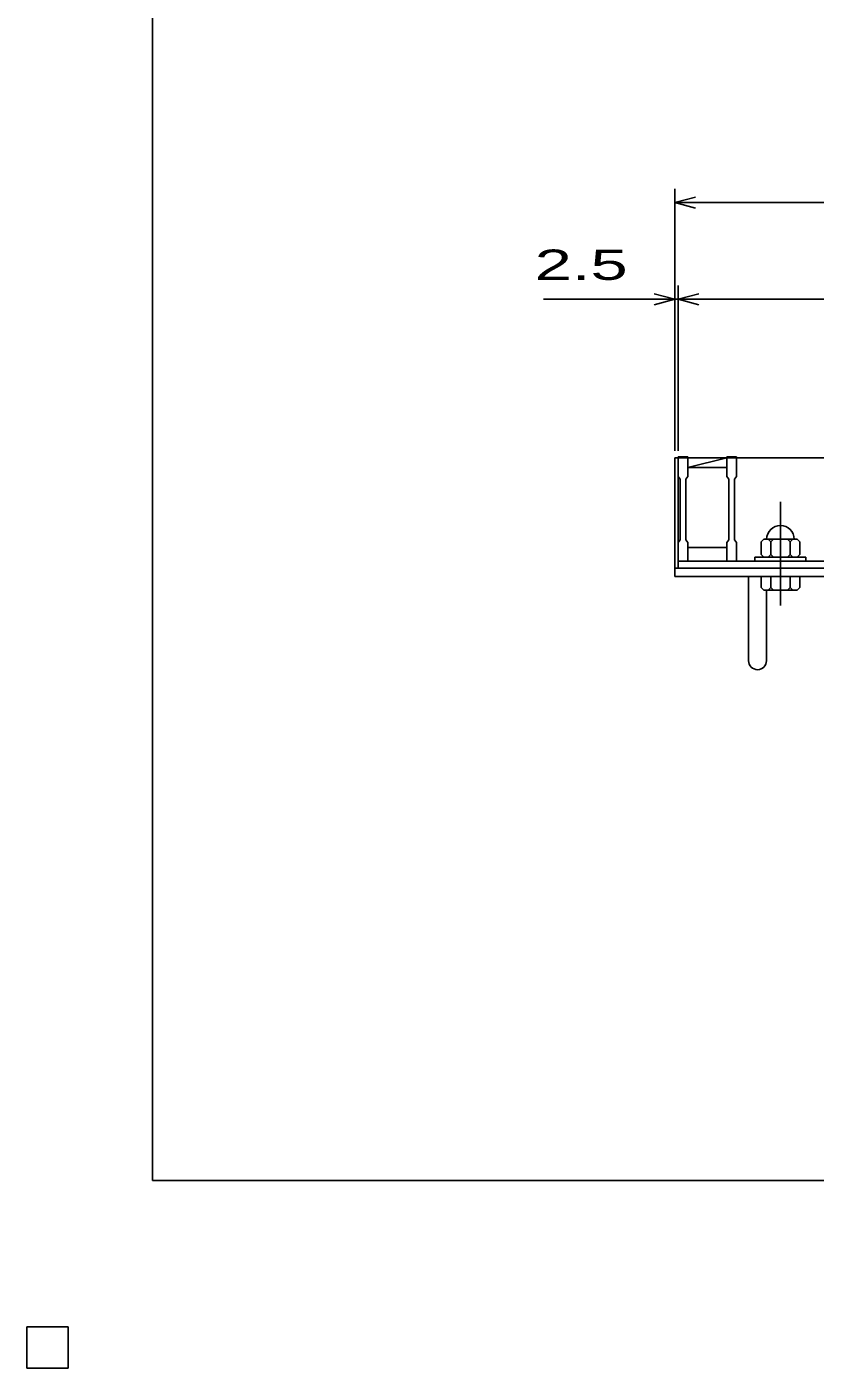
# Model space of a CAD drawing. Units: millimetres, scale not verified. Extents: x -1820 to 1731, y -1282 to 1054.
# Drawn here: x -1820 to -1249, y -1282 to -310 of the extents above; entities that cross this region are included whole.
import ezdxf
from ezdxf.enums import TextEntityAlignment as Align

# ---------------------------------------------------------------- set-up
doc = ezdxf.new("R2010")
doc.units = ezdxf.units.MM
doc.header["$LTSCALE"] = 10
doc.linetypes.add('CHAIN', pattern=[18.5, 12, -1.5, 3.5, -1.5])
for name, color, linetype, lineweight in [('0_2', 150, 'Continuous', 25), ('16', 3, 'Continuous', 25), ('19', 6, 'Continuous', 25), ('22', 4, 'Continuous', 25)]:
    doc.layers.add(name, color=color, linetype=linetype, lineweight=lineweight)
doc.styles.add('ベクトル', font='')
doc.styles.get('ベクトル').set_extended_font_data('ベクトル')

msp = doc.modelspace()

# ---------------------------------------------------------------- linework, layer by layer
at = {"layer": '0_2'}
for p, q in [((-1729, -1146.5), (-1729, 1053.5)), ((1731, -1146.5), (-1729, -1146.5))]:
    msp.add_line(p, q, dxfattribs=at)
at = {"layer": '16'}
for p, q in [((-1348, -622.5), (-1348, -621.8)), ((-1348, -621.8), (-1341, -621.8)), ((-1341, -621.8), (-1341, -622.5)), ((-1312.7, -622.5), (-1312.7, -621.8)), ((-1312.7, -621.8), (-1305.7, -621.8)), ((-1305.7, -621.8), (-1305.7, -622.5)), ((-1348, -622.5), (-1348, -636)), ((-1341, -622.5), (-1348, -622.5)), ((-1348, -622.5), (-1348, -687.5)), ((-1341, -636), (-1341, -622.5)), ((-1341, -622.5), (-1312.7, -622.5)), ((-1341, -629.5), (-1312.7, -622.5)), ((-1341, -629.5), (-1312.7, -629.5)), ((-1312.7, -622.5), (-1312.7, -636)), ((-1305.7, -622.5), (-1312.7, -622.5)), ((-1305.7, -636), (-1305.7, -622.5)), ((-1305.7, -622.5), (-1242.1, -622.5)), ((-1348, -636), (-1346.5, -638)), ((-1346.5, -638), (-1346.5, -682)), ((-1342.5, -638), (-1341, -636)), ((-1342.5, -682), (-1342.5, -638)), ((-1312.7, -636), (-1311.2, -638)), ((-1311.2, -638), (-1311.2, -682)), ((-1307.2, -638), (-1305.7, -636)), ((-1307.2, -682), (-1307.2, -638)), ((-1346.5, -682), (-1348, -684)), ((-1348, -684), (-1348, -697.5)), ((-1341, -684), (-1342.5, -682)), ((-1341, -697.5), (-1341, -684)), ((-1341, -687.5), (-1312.7, -687.5)), ((-1311.2, -682), (-1312.7, -684)), ((-1312.7, -684), (-1312.7, -697.5)), ((-1305.7, -684), (-1307.2, -682)), ((-1305.7, -697.5), (-1305.7, -684)), ((-1285.9, -681.5), (-1287.9, -683.5)), ((-1287.9, -692.5), (-1287.9, -683.5)), ((-1285.9, -681.5), (-1261.9, -681.5)), ((-1280.9, -683.5), (-1282.9, -681.5)), ((-1280.9, -683.5), (-1278.9, -681.5)), ((-1280.9, -692.5), (-1280.9, -683.5)), ((-1266.9, -683.5), (-1268.9, -681.5)), ((-1266.9, -683.5), (-1264.9, -681.5)), ((-1266.9, -692.5), (-1266.9, -683.5)), ((-1259.9, -683.5), (-1261.9, -681.5)), ((-1259.9, -692.5), (-1259.9, -683.5)), ((-1348, -697.5), (-1341, -697.5)), ((-1348, -697.5), (-353, -697.5)), ((-1348, -702.5), (-1348, -697.5)), ((-1312.7, -697.5), (-1305.7, -697.5)), ((-1305.7, -697.5), (-1242.1, -697.5)), ((-1292.4, -697.5), (-1292.4, -694.5)), ((-1292.4, -694.5), (-1255.4, -694.5)), ((-1292.4, -697.5), (-1255.4, -697.5)), ((-1287.9, -692.5), (-1285.9, -694.5)), ((-1282.9, -694.5), (-1280.9, -692.5)), ((-1280.9, -692.5), (-1278.9, -694.5)), ((-1268.9, -694.5), (-1266.9, -692.5)), ((-1266.9, -692.5), (-1264.9, -694.5)), ((-1261.9, -694.5), (-1259.9, -692.5)), ((-1255.4, -697.5), (-1255.4, -694.5)), ((-1348, -702.5), (-353, -702.5)), ((-1790, -1252.5), (-1820, -1252.5)), ((-1820, -1252.5), (-1820, -1282.5)), ((-1790, -1252.5), (-1820, -1252.5)), ((-1820, -1252.5), (-1820, -1282.5)), ((-1790, -1252.5), (-1820, -1252.5)), ((-1820, -1252.5), (-1820, -1282.5)), ((-1790, -1252.5), (-1820, -1252.5)), ((-1820, -1252.5), (-1820, -1282.5)), ((-1790, -1252.5), (-1820, -1252.5)), ((-1820, -1252.5), (-1820, -1282.5)), ((-1790, -1282.5), (-1790, -1252.5)), ((-1790, -1282.5), (-1790, -1252.5)), ((-1790, -1282.5), (-1790, -1252.5)), ((-1790, -1282.5), (-1790, -1252.5)), ((-1790, -1282.5), (-1790, -1252.5)), ((-1820, -1282.5), (-1790, -1282.5)), ((-1820, -1282.5), (-1790, -1282.5)), ((-1820, -1282.5), (-1790, -1282.5)), ((-1820, -1282.5), (-1790, -1282.5)), ((-1820, -1282.5), (-1790, -1282.5))]:
    msp.add_line(p, q, dxfattribs=at)
at = {"layer": '16', "linetype": 'CHAIN'}
msp.add_line((-1273.9, -729.5), (-1273.9, -654.5), dxfattribs=at)
at = {"layer": '16'}
msp.add_arc((-1273.9, -681.5), 10, 0, 180, dxfattribs=at)
at = {"layer": '19'}
for p, q in [((-1350.5, -702.5), (-1350.5, -622.5)), ((-1350.5, -622.5), (-1348, -622.5)), ((-1350.5, -702.5), (-350.5, -702.5)), ((-1350.5, -708.5), (-1350.5, -702.5)), ((-350.5, -708.5), (-1350.5, -708.5)), ((-1297, -769.61), (-1297, -708.5)), ((-1287.9, -708.5), (-1287.9, -716.5)), ((-1259.9, -708.5), (-1287.9, -708.5)), ((-1280.9, -708.5), (-1280.9, -716.5)), ((-1266.9, -708.5), (-1266.9, -716.5)), ((-1259.9, -716.5), (-1259.9, -708.5)), ((-1287.9, -716.5), (-1285.9, -718.5)), ((-1285.9, -718.5), (-1261.9, -718.5)), ((-1284, -769.61), (-1284, -718.5)), ((-1280.9, -716.5), (-1282.9, -718.5)), ((-1278.9, -718.5), (-1280.9, -716.5)), ((-1266.9, -716.5), (-1268.9, -718.5)), ((-1264.9, -718.5), (-1266.9, -716.5)), ((-1261.9, -718.5), (-1259.9, -716.5))]:
    msp.add_line(p, q, dxfattribs=at)
msp.add_arc((-1290.5, -769.61), 6.5, 180, 0, dxfattribs=at)
at = {"layer": '22'}
for p, q in [((-1350.5, -617.5), (-1350.5, -427.5)), ((-1350.5, -437.5), (-1335.5, -433.5)), ((-1335.5, -441.5), (-1350.5, -437.5)), ((-1350.5, -437.5), (-350.5, -437.5)), ((-1350.5, -507.5), (-1365.5, -503.5)), ((-1350.5, -617.5), (-1350.5, -497.5)), ((-1348, -617.5), (-1348, -497.5)), ((-1348, -507.5), (-1333, -503.5)), ((-1445.5, -507.5), (-1350.5, -507.5)), ((-1365.5, -511.5), (-1350.5, -507.5)), ((-1350.5, -507.5), (-1348, -507.5)), ((-1333, -511.5), (-1348, -507.5)), ((-1348, -507.5), (-353, -507.5))]:
    msp.add_line(p, q, dxfattribs=at)
at = {"layer": '22', "color": 2}
for p, q in [((-1790, -1252.5), (-1820, -1252.5)), ((-1820, -1252.5), (-1820, -1282.5)), ((-1790, -1252.5), (-1820, -1252.5)), ((-1820, -1252.5), (-1820, -1282.5)), ((-1790, -1252.5), (-1820, -1252.5)), ((-1820, -1252.5), (-1820, -1282.5)), ((-1790, -1282.5), (-1790, -1252.5)), ((-1790, -1282.5), (-1790, -1252.5)), ((-1790, -1282.5), (-1790, -1252.5)), ((-1820, -1282.5), (-1790, -1282.5)), ((-1820, -1282.5), (-1790, -1282.5)), ((-1820, -1282.5), (-1790, -1282.5))]:
    msp.add_line(p, q, dxfattribs=at)

# ---------------------------------------------------------------- texts
at = {"layer": '22', "color": 2, "style": 'ベクトル', "width": 1.65}
msp.add_text(' 2.5 ', height=21.99, dxfattribs=at).set_placement((-1465.5, -482.5), align=Align.MIDDLE_LEFT)

doc.saveas('drawing.dxf')
